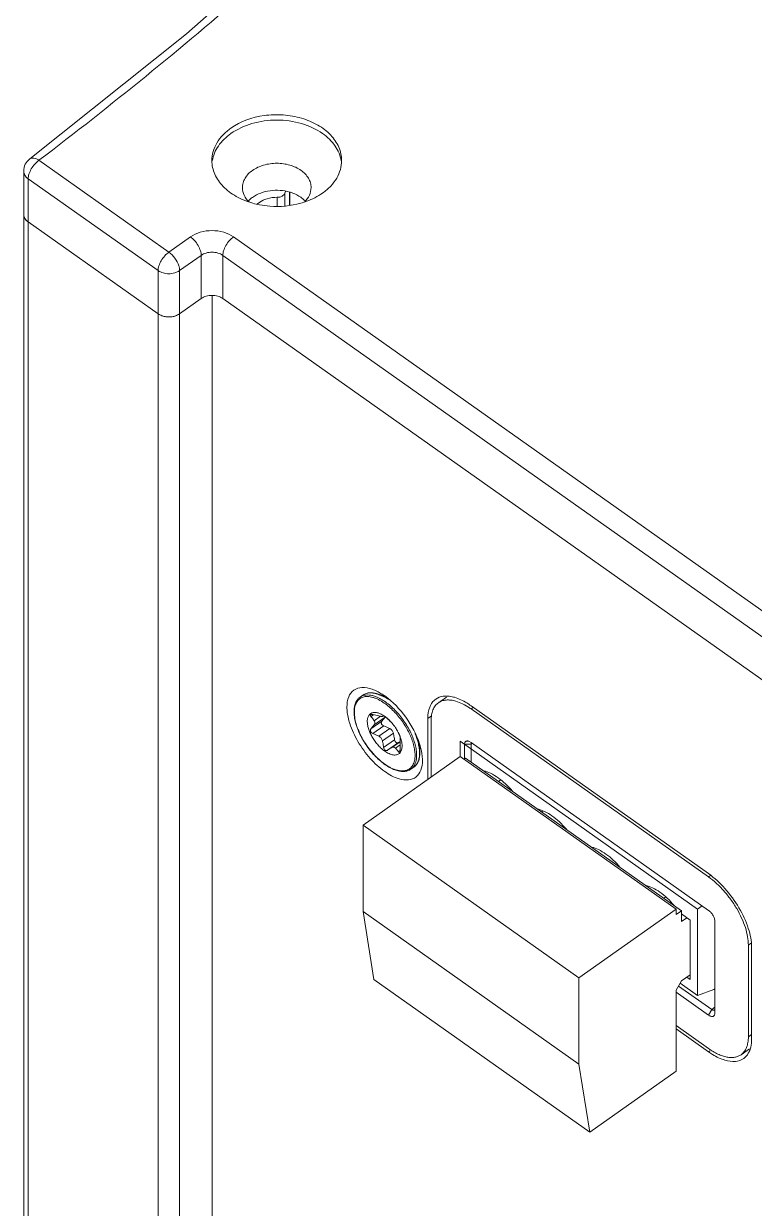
# Model space of a CAD drawing. Header units: millimetres. Extents: x 1177 to 2365, y 93 to 933.
# Drawn here: x 2083.1 to 2135.8, y 675.5 to 760.8 of the extents above; entities that cross this region are included whole.
import ezdxf

# ---------------------------------------------------------------- set-up
doc = ezdxf.new("R2010")
doc.units = ezdxf.units.MM
doc.header["$LTSCALE"] = 0.1
doc.layers.get('0').update_dxf_attribs({"lineweight": 13})

msp = doc.modelspace()

# ---------------------------------------------------------------- linework, layer by layer
for p, q in [((2083.571, 751.079), (2083.571, 751.079)), ((2084.237, 750.981), (2093.598, 744.362)), ((2083.138, 510.093), (2083.137, 750.203)), ((2083.459, 749.653), (2083.46, 509.543)), ((2092.821, 743.034), (2083.459, 749.653)), ((2102.01, 748.745), (2101.957, 748.605)), ((2102.289, 747.74), (2102.289, 748.681)), ((2102.308, 747.741), (2102.308, 748.676)), ((2101.414, 747.662), (2101.414, 748.317)), ((2101.957, 748.605), (2101.957, 747.71)), ((2083.459, 746.542), (2092.82, 739.923)), ((2092.82, 739.922), (2083.459, 746.542)), ((2093.598, 744.362), (2095.154, 745.462)), ((2098.265, 745.462), (2151.156, 708.061)), ((2095.932, 744.134), (2094.376, 743.034)), ((2095.932, 741.022), (2095.932, 744.134)), ((2097.488, 744.134), (2097.488, 741.022)), ((2150.379, 706.733), (2097.488, 744.134)), ((2092.821, 739.922), (2092.821, 743.034)), ((2094.376, 743.034), (2094.377, 499.812)), ((2095.932, 741.022), (2094.376, 739.922)), ((2096.71, 741.25), (2096.711, 504.573)), ((2097.488, 741.022), (2148.801, 704.738)), ((2148.801, 704.738), (2097.488, 741.022)), ((2092.821, 499.812), (2092.82, 739.922)), ((2107.38, 712.298), (2107.589, 712.446)), ((2109.211, 712.335), (2108.721, 712.508)), ((2113.028, 711.892), (2113.616, 712.308)), ((2132.49, 699.58), (2115.378, 711.68)), ((2115.543, 711.563), (2115.378, 711.447)), ((2115.378, 711.447), (2132.49, 699.347)), ((2108.349, 711.034), (2108.163, 710.903)), ((2108.163, 710.003), (2108.948, 710.557)), ((2108.397, 710.298), (2108.163, 710.003)), ((2109.085, 710.222), (2108.301, 709.667)), ((2108.397, 710.601), (2108.848, 710.92)), ((2109.182, 710.853), (2108.397, 710.298)), ((2109.182, 710.853), (2108.948, 710.557)), ((2109.08, 710.943), (2108.996, 710.912)), ((2109.36, 710.756), (2109.187, 710.895)), ((2112.538, 710.96), (2112.267, 710.769)), ((2112.267, 710.769), (2112.267, 706.369)), ((2112.5, 706.534), (2112.5, 710.604)), ((2108.734, 709.477), (2109.519, 710.032)), ((2109.781, 709.696), (2108.996, 709.141)), ((2109.08, 708.666), (2109.865, 709.221)), ((2110.14, 709.026), (2109.355, 708.472)), ((2109.669, 708.665), (2110.264, 709.085)), ((2110.272, 708.871), (2109.931, 708.631)), ((2111.693, 708.305), (2111.693, 708.797)), ((2114.6, 709.119), (2131.712, 697.019)), ((2114.6, 709.119), (2114.6, 708.019)), ((2115.378, 708.899), (2114.911, 708.899)), ((2114.911, 707.85), (2114.911, 708.899)), ((2115.378, 709.036), (2115.223, 709.119)), ((2115.378, 709.036), (2132.49, 696.935)), ((2115.475, 708.967), (2115.378, 708.899)), ((2115.378, 707.63), (2115.378, 708.899)), ((2107.6, 703.069), (2114.6, 708.019)), ((2110.135, 708.37), (2110.269, 708.465)), ((2130.157, 697.019), (2114.6, 708.019)), ((2114.875, 707.824), (2114.989, 707.905)), ((2130.546, 696.905), (2114.989, 707.905)), ((2111.048, 707.111), (2111.257, 707.259)), ((2117.361, 706.228), (2117.515, 706.337)), ((2120.472, 704.028), (2120.572, 704.099)), ((2123.156, 692.069), (2107.6, 703.069)), ((2107.6, 696.846), (2107.6, 703.069)), ((2132.635, 699.449), (2132.49, 699.347)), ((2129.411, 697.901), (2129.274, 697.804)), ((2107.6, 696.846), (2123.156, 685.846)), ((2107.6, 696.846), (2108.378, 691.952)), ((2123.156, 692.069), (2130.157, 697.019)), ((2130.157, 697.019), (2130.157, 696.63)), ((2130.157, 696.63), (2130.546, 696.905)), ((2130.546, 696.905), (2130.546, 696.127)), ((2130.546, 696.677), (2131.168, 696.237)), ((2131.712, 697.019), (2132.042, 697.252)), ((2131.712, 690.796), (2131.712, 697.019)), ((2130.546, 696.127), (2130.934, 696.402)), ((2131.168, 696.237), (2131.168, 691.959)), ((2132.957, 696.139), (2132.957, 689.527)), ((2135.368, 694.434), (2135.55, 694.563)), ((2135.368, 694.434), (2135.368, 687.822)), ((2135.601, 687.657), (2135.601, 694.269)), ((2131.168, 692.289), (2130.546, 691.849)), ((2108.378, 691.952), (2123.934, 680.952)), ((2123.156, 685.846), (2123.156, 692.069)), ((2130.546, 691.849), (2130.157, 691.185)), ((2132.723, 689.789), (2130.33, 691.481)), ((2131.712, 690.796), (2130.451, 691.688)), ((2131.168, 691.959), (2130.934, 692.124)), ((2130.157, 691.185), (2130.157, 685.352)), ((2132.49, 689.391), (2130.157, 691.041)), ((2132.879, 691.232), (2131.712, 690.796)), ((2132.879, 691.232), (2132.957, 691.287)), ((2132.49, 689.391), (2132.723, 689.789)), ((2132.723, 689.789), (2132.957, 689.954)), ((2132.49, 686.979), (2130.157, 688.629)), ((2130.157, 688.396), (2132.49, 686.746)), ((2135.368, 687.822), (2135.601, 687.987)), ((2132.49, 686.746), (2132.6, 686.824)), ((2134.84, 686.534), (2135.439, 686.958)), ((2123.934, 680.952), (2123.156, 685.846)), ((2130.157, 685.352), (2123.934, 680.952))]:
    msp.add_line(p, q)
msp.add_lwpolyline([(2114.715, 778.558), (2105.385, 769.392), (2094.863, 760.098), (2083.572, 751.079)])
for centre, radius, start, end in [((2084.237, 750.203), 1.1, 127.25774, 180.00001), ((2101.297, 753.754), 6.092, 254.33419, 259.0225), ((2100.965, 746.762), 1.453, 128.57431, 132.89469), ((2083.772, 747.118), 0.64, 201.76932, 210.8857), ((2093.581, 741.134), 1.438, 253.82318, 260.45383), ((2107.886, 710.272), 2.362, 68.7676, 69.50024), ((2112.426, 707.273), 5.113, 54.72723, 56.14131), ((2107.87, 709.1), 2.226, 54.72969, 56.78791), ((2107.807, 709.01), 2.336, 53.77693, 54.73251), ((2108.951, 711.029), 0.29, 322.66885, 328.49543), ((2107.493, 708.615), 2.841, 48.17323, 48.90154), ((2107.069, 708.195), 3.438, 39.6176, 40.76571), ((2107.019, 708.154), 3.502, 37.45492, 39.61448), ((2107.003, 708.142), 3.523, 36.72752, 37.45589), ((2106.985, 708.128), 3.545, 33.7779, 36.7266), ((2107.002, 708.139), 3.525, 32.4194, 33.77958), ((2107.059, 708.175), 3.458, 30.01626, 32.42506), ((2107.116, 708.209), 3.391, 28.78759, 30.01566), ((2107.206, 708.257), 3.29, 26.94291, 28.79418), ((2107.281, 708.295), 3.205, 26.19395, 26.94096), ((2107.359, 708.334), 3.118, 24.7155, 26.19873), ((2107.5, 708.398), 2.963, 22.33544, 24.7326), ((2107.683, 708.472), 2.766, 20.21579, 22.34684), ((2107.772, 708.505), 2.671, 19.90223, 20.20955), ((2136.969, 663.875), 52.453, 121.36299, 121.76583), ((2145.289, 652.235), 66.789, 121.62892, 121.75371), ((2106.748, 707.351), 5.169, 16.17663, 17.7473), ((2109.247, 708.116), 2.213, 359.18782, 0.00203), ((2109.446, 708.264), 2.223, 359.4516, 0.00093), ((2109.487, 708.305), 2.206, 359.4516, 0.00093)]:
    msp.add_arc(centre, radius, start, end)
for points, knots in [([(2084.237, 750.981), (2089.432, 754.932), (2099.455, 763.064), (2108.904, 771.864), (2113.383, 776.395)], [0, 0, 0, 0, 0.506031, 1, 1, 1, 1]), ([(2106.051, 750.961), (2106.051, 751.124), (2106.016, 751.453), (2105.807, 752.105), (2105.279, 752.868), (2104.336, 753.581), (2103.155, 754.069), (2101.83, 754.298), (2100.066, 754.24), (2098.767, 753.791), (2098.07, 753.299)], [0, 0, 0, 0, 0.049921, 0.100886, 0.208885, 0.328501, 0.459328, 0.597675, 0.738038, 1, 1, 1, 1]), ([(2098.07, 752.91), (2098.527, 753.233), (2099.608, 753.722), (2101.376, 753.959), (2103.144, 753.722), (2104.225, 753.233), (2104.682, 752.91)], [0, 0, 0, 0, 0.240748, 0.500001, 0.759253, 1, 1, 1, 1]), ([(2098.07, 753.299), (2097.862, 753.151), (2097.482, 752.828), (2097.04, 752.253), (2096.764, 751.623), (2096.701, 751.178), (2096.701, 750.961)], [0, 0, 0, 0, 0.273041, 0.528146, 0.768253, 1, 1, 1, 1]), ([(2096.732, 750.952), (2096.762, 751.137), (2096.87, 751.51), (2097.262, 752.223), (2097.723, 752.665), (2098.07, 752.91)], [0, 0, 0, 0, 0.232449, 0.474673, 1, 1, 1, 1]), ([(2104.682, 752.91), (2105.029, 752.665), (2105.491, 752.223), (2105.882, 751.51), (2105.99, 751.137), (2106.02, 750.952)], [0, 0, 0, 0, 0.525326, 0.76755, 1, 1, 1, 1]), ([(2083.459, 749.653), (2083.459, 749.768), (2083.511, 750.018), (2083.679, 750.377), (2083.923, 750.713), (2084.128, 750.904), (2084.237, 750.981)], [0, 0, 0, 0, 0.217662, 0.475352, 0.746337, 1, 1, 1, 1]), ([(2084.237, 750.981), (2084.18, 751.019), (2084.064, 751.084), (2083.883, 751.143), (2083.712, 751.15), (2083.611, 751.108), (2083.572, 751.079)], [0, 0, 0, 0, 0.28962, 0.557979, 0.793457, 1, 1, 1, 1]), ([(2096.701, 750.961), (2096.701, 750.797), (2096.737, 750.463), (2096.951, 749.803), (2097.494, 749.032), (2098.458, 748.318), (2099.235, 748.006), (2099.652, 747.889)], [0, 0, 0, 0, 0.108448, 0.219221, 0.45424, 0.714893, 1, 1, 1, 1]), ([(2103.126, 750.254), (2102.884, 750.425), (2102.312, 750.684), (2101.376, 750.81), (2100.44, 750.684), (2099.868, 750.425), (2099.626, 750.254)], [0, 0, 0, 0, 0.240757, 0.499999, 0.759242, 1, 1, 1, 1]), ([(2104.682, 748.624), (2104.891, 748.771), (2105.27, 749.094), (2105.712, 749.67), (2105.988, 750.3), (2106.051, 750.744), (2106.051, 750.961)], [0, 0, 0, 0, 0.273041, 0.528146, 0.768253, 1, 1, 1, 1]), ([(2083.137, 750.203), (2083.137, 750.1), (2083.204, 749.879), (2083.365, 749.72), (2083.459, 749.653)], [0, 0, 0, 0, 0.471049, 1, 1, 1, 1]), ([(2099.626, 750.254), (2099.413, 750.104), (2099.134, 749.824), (2098.934, 749.367), (2098.901, 749.132), (2098.901, 749.017)], [0, 0, 0, 0, 0.526764, 0.767593, 1, 1, 1, 1]), ([(2103.851, 749.017), (2103.851, 749.132), (2103.818, 749.367), (2103.618, 749.824), (2103.339, 750.104), (2103.126, 750.254)], [0, 0, 0, 0, 0.232407, 0.473237, 1, 1, 1, 1]), ([(2098.901, 749.017), (2098.901, 748.83), (2098.994, 748.436), (2099.238, 748.119), (2099.384, 747.978)], [0, 0, 0, 0, 0.478979, 1, 1, 1, 1]), ([(2099.626, 748.31), (2099.994, 748.57), (2100.906, 748.887), (2101.859, 748.824), (2102.316, 748.691)], [0, 0, 0, 0, 0.485851, 1, 1, 1, 1]), ([(2102.316, 748.691), (2102.39, 748.67), (2102.67, 748.577), (2102.936, 748.442), (2103.115, 748.318)], [0, 0, 0, 0, 0.259893, 1, 1, 1, 1]), ([(2103.102, 747.889), (2103.247, 747.93), (2103.802, 748.109), (2104.33, 748.375), (2104.682, 748.624)], [0, 0, 0, 0, 0.260323, 1, 1, 1, 1]), ([(2103.367, 747.977), (2103.514, 748.118), (2103.758, 748.436), (2103.851, 748.83), (2103.851, 749.017)], [0, 0, 0, 0, 0.52105, 1, 1, 1, 1]), ([(2099.336, 748.063), (2099.357, 748.085), (2099.448, 748.174), (2099.547, 748.254), (2099.626, 748.31)], [0, 0, 0, 0, 0.244602, 1, 1, 1, 1]), ([(2100.674, 748.214), (2100.617, 748.196), (2100.398, 748.119), (2100.192, 748.004), (2100.059, 747.898)], [0, 0, 0, 0, 0.262032, 1, 1, 1, 1]), ([(2100.137, 747.774), (2100.382, 747.726), (2101.367, 747.595), (2102.385, 747.688), (2103.102, 747.889)], [0, 0, 0, 0, 0.250853, 1, 1, 1, 1]), ([(2101.957, 748.605), (2101.922, 748.514), (2101.749, 748.355), (2101.531, 748.315), (2101.414, 748.317)], [0, 0, 0, 0, 0.453576, 1, 1, 1, 1]), ([(2103.115, 748.318), (2103.142, 748.299), (2103.247, 748.222), (2103.346, 748.135), (2103.413, 748.066)], [0, 0, 0, 0, 0.256247, 1, 1, 1, 1]), ([(2083.137, 747.092), (2083.137, 746.989), (2083.204, 746.768), (2083.365, 746.609), (2083.459, 746.542)], [0, 0, 0, 0, 0.471035, 1, 1, 1, 1]), ([(2083.459, 746.542), (2083.434, 746.559), (2083.344, 746.629), (2083.266, 746.717), (2083.223, 746.79)], [0, 0, 0, 0, 0.262504, 1, 1, 1, 1]), ([(2098.265, 745.462), (2098.052, 745.615), (2097.541, 745.842), (2096.71, 745.957), (2095.878, 745.842), (2095.368, 745.615), (2095.154, 745.462)], [0, 0, 0, 0, 0.240735, 0.499993, 0.75925, 1, 1, 1, 1]), ([(2095.932, 744.134), (2095.932, 744.244), (2095.882, 744.494), (2095.713, 744.859), (2095.464, 745.198), (2095.259, 745.388), (2095.154, 745.462)], [0, 0, 0, 0, 0.208078, 0.47536, 0.757001, 1, 1, 1, 1]), ([(2098.265, 745.462), (2098.161, 745.388), (2097.955, 745.198), (2097.707, 744.859), (2097.538, 744.494), (2097.488, 744.244), (2097.488, 744.134)], [0, 0, 0, 0, 0.242999, 0.524641, 0.791922, 1, 1, 1, 1]), ([(2092.821, 743.034), (2092.821, 743.149), (2092.873, 743.399), (2093.041, 743.758), (2093.284, 744.094), (2093.489, 744.284), (2093.598, 744.362)], [0, 0, 0, 0, 0.217659, 0.47535, 0.746337, 1, 1, 1, 1]), ([(2094.317, 743.373), (2094.254, 743.571), (2094.054, 743.939), (2093.766, 744.243), (2093.598, 744.362)], [0, 0, 0, 0, 0.50294, 1, 1, 1, 1]), ([(2097.488, 744.134), (2097.381, 744.21), (2097.126, 744.324), (2096.71, 744.381), (2096.294, 744.324), (2096.039, 744.21), (2095.932, 744.134)], [0, 0, 0, 0, 0.240735, 0.499993, 0.75925, 1, 1, 1, 1]), ([(2094.376, 743.034), (2094.269, 742.958), (2094.015, 742.843), (2093.599, 742.787), (2093.183, 742.843), (2092.928, 742.958), (2092.821, 743.034)], [0, 0, 0, 0, 0.240544, 0.49963, 0.7589, 1, 1, 1, 1]), ([(2094.317, 743.373), (2094.327, 743.344), (2094.358, 743.233), (2094.376, 743.118), (2094.376, 743.034)], [0, 0, 0, 0, 0.271151, 1, 1, 1, 1]), ([(2095.932, 741.022), (2096.039, 741.098), (2096.294, 741.213), (2096.71, 741.269), (2097.126, 741.213), (2097.38, 741.098), (2097.488, 741.022)], [0, 0, 0, 0, 0.240754, 0.500001, 0.759248, 1, 1, 1, 1]), ([(2092.82, 739.923), (2092.928, 739.847), (2093.182, 739.732), (2093.598, 739.676), (2094.014, 739.731), (2094.269, 739.846), (2094.376, 739.922)], [0, 0, 0, 0, 0.240738, 0.499978, 0.759232, 1, 1, 1, 1]), ([(2093.18, 739.753), (2093.147, 739.763), (2093.021, 739.804), (2092.901, 739.866), (2092.82, 739.922)], [0, 0, 0, 0, 0.260551, 1, 1, 1, 1]), ([(2094.376, 739.922), (2094.35, 739.904), (2094.238, 739.833), (2094.114, 739.781), (2094.017, 739.753)], [0, 0, 0, 0, 0.23913, 1, 1, 1, 1]), ([(2108.248, 712.871), (2108.014, 712.954), (2107.561, 713.055), (2106.891, 712.865), (2106.489, 712.297), (2106.433, 711.836), (2106.433, 711.588)], [0, 0, 0, 0, 0.274832, 0.499949, 0.72532, 1, 1, 1, 1]), ([(2108.761, 712.635), (2108.718, 712.659), (2108.552, 712.749), (2108.379, 712.825), (2108.248, 712.871)], [0, 0, 0, 0, 0.261831, 1, 1, 1, 1]), ([(2106.944, 711.251), (2106.944, 711.362), (2106.959, 711.575), (2107.039, 711.87), (2107.156, 712.081), (2107.276, 712.216), (2107.344, 712.272), (2107.38, 712.298)], [0, 0, 0, 0, 0.283363, 0.539723, 0.775236, 0.88828, 1, 1, 1, 1]), ([(2106.968, 711.21), (2106.968, 711.278), (2106.974, 711.411), (2107.004, 711.6), (2107.055, 711.772), (2107.126, 711.924), (2107.217, 712.055), (2107.327, 712.163), (2107.455, 712.247), (2107.599, 712.306), (2107.758, 712.339), (2107.93, 712.346), (2108.112, 712.328), (2108.304, 712.284), (2108.504, 712.216), (2108.787, 712.089), (2108.992, 711.964), (2109.127, 711.871)], [0, 0, 0, 0, 0.068691, 0.13262, 0.192075, 0.247668, 0.300282, 0.351078, 0.401416, 0.45271, 0.506263, 0.563146, 0.624139, 0.689741, 0.760191, 0.835521, 1, 1, 1, 1]), ([(2107.38, 712.298), (2107.414, 712.322), (2107.486, 712.365), (2107.564, 712.396), (2107.605, 712.409)], [0, 0, 0, 0, 0.49553, 1, 1, 1, 1]), ([(2107.589, 712.446), (2107.625, 712.471), (2107.701, 712.516), (2107.869, 712.585), (2108.106, 712.625), (2108.411, 712.601), (2108.617, 712.545), (2108.721, 712.508)], [0, 0, 0, 0, 0.11172, 0.224764, 0.460277, 0.716637, 1, 1, 1, 1]), ([(2108.713, 712.485), (2108.607, 712.525), (2108.447, 712.572), (2108.235, 712.601), (2108.087, 712.605), (2107.948, 712.592), (2107.817, 712.561), (2107.697, 712.513), (2107.624, 712.47), (2107.589, 712.446)], [0, 0, 0, 0, 0.290876, 0.424091, 0.549759, 0.66878, 0.782404, 0.892197, 1, 1, 1, 1]), ([(2107.605, 712.409), (2107.671, 712.43), (2107.815, 712.458), (2108.044, 712.455), (2108.289, 712.411), (2108.454, 712.357), (2108.538, 712.324)], [0, 0, 0, 0, 0.218999, 0.456051, 0.715639, 1, 1, 1, 1]), ([(2108.538, 712.324), (2108.655, 712.278), (2108.894, 712.163), (2109.117, 712.019), (2109.23, 711.939)], [0, 0, 0, 0, 0.477167, 1, 1, 1, 1]), ([(2108.721, 712.508), (2108.845, 712.464), (2109.097, 712.35), (2109.332, 712.203), (2109.451, 712.12)], [0, 0, 0, 0, 0.47494, 1, 1, 1, 1]), ([(2109.083, 712.313), (2109.055, 712.328), (2108.943, 712.388), (2108.828, 712.44), (2108.741, 712.474)], [0, 0, 0, 0, 0.259433, 1, 1, 1, 1]), ([(2109.156, 712.385), (2109.123, 712.409), (2108.995, 712.497), (2108.862, 712.579), (2108.761, 712.635)], [0, 0, 0, 0, 0.257153, 1, 1, 1, 1]), ([(2111.671, 708.926), (2111.45, 709.617), (2110.751, 710.906), (2109.741, 711.972), (2109.156, 712.385)], [0, 0, 0, 0, 0.502925, 1, 1, 1, 1]), ([(2109.23, 711.939), (2109.351, 711.853), (2109.59, 711.662), (2109.811, 711.45), (2109.92, 711.337)], [0, 0, 0, 0, 0.486555, 1, 1, 1, 1]), ([(2112.838, 712.161), (2112.737, 712.09), (2112.617, 711.97), (2112.526, 711.83), (2112.504, 711.793)], [0, 0, 0, 0, 0.741489, 1, 1, 1, 1]), ([(2113.582, 712.379), (2113.512, 712.379), (2113.252, 712.364), (2112.994, 712.272), (2112.838, 712.161)], [0, 0, 0, 0, 0.267977, 1, 1, 1, 1]), ([(2113.028, 711.892), (2113.107, 711.947), (2113.285, 712.039), (2113.591, 712.101), (2113.929, 712.091), (2114.159, 712.041), (2114.277, 712.006)], [0, 0, 0, 0, 0.222473, 0.4574, 0.714577, 1, 1, 1, 1]), ([(2114.186, 712.286), (2114.134, 712.301), (2113.936, 712.352), (2113.732, 712.379), (2113.582, 712.379)], [0, 0, 0, 0, 0.266317, 1, 1, 1, 1]), ([(2115.378, 711.68), (2115.279, 711.75), (2114.906, 711.996), (2114.498, 712.194), (2114.186, 712.286)], [0, 0, 0, 0, 0.27159, 1, 1, 1, 1]), ([(2114.277, 712.006), (2114.445, 711.957), (2114.791, 711.817), (2115.111, 711.628), (2115.274, 711.518)], [0, 0, 0, 0, 0.471881, 1, 1, 1, 1]), ([(2106.433, 711.588), (2106.433, 711.496), (2106.454, 711.093), (2106.546, 710.696), (2106.64, 710.4)], [0, 0, 0, 0, 0.227812, 1, 1, 1, 1]), ([(2111.048, 707.111), (2111.011, 707.085), (2110.934, 707.039), (2110.807, 706.988), (2110.67, 706.955), (2110.473, 706.935), (2110.207, 706.958), (2109.875, 707.053), (2109.531, 707.212), (2109.18, 707.43), (2108.831, 707.703), (2108.49, 708.023), (2108.166, 708.383), (2107.867, 708.775), (2107.6, 709.189), (2107.372, 709.615), (2107.187, 710.043), (2107.05, 710.462), (2106.965, 710.864), (2106.944, 711.126), (2106.944, 711.251)], [0, 0, 0, 0, 0.020397, 0.041045, 0.062241, 0.084226, 0.131243, 0.183331, 0.240923, 0.303859, 0.371524, 0.44298, 0.517062, 0.592464, 0.667813, 0.74174, 0.812946, 0.880281, 0.942827, 1, 1, 1, 1]), ([(2111.343, 708.116), (2111.343, 708.047), (2111.337, 707.914), (2111.306, 707.723), (2111.255, 707.55), (2111.182, 707.397), (2111.09, 707.266), (2110.978, 707.158), (2110.848, 707.075), (2110.702, 707.017), (2110.54, 706.986), (2110.367, 706.981), (2110.182, 707.002), (2109.987, 707.048), (2109.785, 707.119), (2109.577, 707.215), (2109.365, 707.334), (2109.073, 707.527), (2108.713, 707.82), (2108.307, 708.232), (2107.932, 708.698), (2107.603, 709.201), (2107.332, 709.72), (2107.129, 710.237), (2107.001, 710.733), (2106.968, 711.057), (2106.968, 711.21)], [0, 0, 0, 0, 0.027667, 0.0534, 0.077319, 0.099676, 0.120837, 0.141282, 0.16157, 0.182278, 0.203938, 0.226978, 0.25171, 0.278327, 0.306919, 0.33749, 0.369975, 0.404252, 0.477438, 0.555347, 0.635866, 0.716701, 0.795531, 0.87018, 0.938782, 1, 1, 1, 1]), ([(2109.089, 710.962), (2109.013, 711.012), (2108.863, 711.097), (2108.667, 711.169), (2108.518, 711.196), (2108.417, 711.201), (2108.322, 711.192), (2108.234, 711.169), (2108.155, 711.13), (2108.086, 711.078), (2108.027, 711.012), (2107.96, 710.905), (2107.92, 710.775), (2107.902, 710.633), (2107.899, 710.469), (2107.927, 710.244), (2108.003, 709.963), (2108.122, 709.671), (2108.277, 709.378), (2108.464, 709.096), (2108.677, 708.834), (2108.906, 708.602), (2109.072, 708.468), (2109.156, 708.409)], [0, 0, 0, 0, 0.064971, 0.122253, 0.148036, 0.172034, 0.194484, 0.215738, 0.236256, 0.256576, 0.27726, 0.298829, 0.346105, 0.372451, 0.400735, 0.463065, 0.53255, 0.607826, 0.687053, 0.768102, 0.848727, 0.926705, 1, 1, 1, 1]), ([(2109.127, 711.871), (2109.246, 711.788), (2109.483, 711.603), (2109.702, 711.398), (2109.81, 711.288)], [0, 0, 0, 0, 0.485818, 1, 1, 1, 1]), ([(2109.81, 711.288), (2109.922, 711.174), (2110.138, 710.933), (2110.433, 710.547), (2110.696, 710.139), (2110.922, 709.72), (2111.104, 709.299), (2111.239, 708.887), (2111.322, 708.494), (2111.343, 708.238), (2111.343, 708.116)], [0, 0, 0, 0, 0.133301, 0.269057, 0.404732, 0.537791, 0.665818, 0.786638, 0.898451, 1, 1, 1, 1]), ([(2109.92, 711.337), (2110.033, 711.22), (2110.25, 710.974), (2110.547, 710.581), (2110.812, 710.166), (2111.038, 709.74), (2111.221, 709.314), (2111.355, 708.897), (2111.439, 708.499), (2111.46, 708.24), (2111.46, 708.116)], [0, 0, 0, 0, 0.13373, 0.269667, 0.405332, 0.538258, 0.666097, 0.786739, 0.898442, 1, 1, 1, 1]), ([(2112.504, 711.793), (2112.464, 711.724), (2112.313, 711.404), (2112.267, 711.042), (2112.267, 710.769)], [0, 0, 0, 0, 0.225722, 1, 1, 1, 1]), ([(2112.5, 710.604), (2112.5, 710.743), (2112.519, 711.008), (2112.617, 711.374), (2112.784, 711.677), (2112.942, 711.831), (2113.028, 711.892)], [0, 0, 0, 0, 0.289808, 0.548321, 0.781382, 1, 1, 1, 1]), ([(2106.64, 710.4), (2106.786, 709.946), (2107.203, 709.054), (2108.057, 707.877), (2109.057, 706.947), (2109.824, 706.521), (2110.197, 706.411)], [0, 0, 0, 0, 0.259454, 0.532292, 0.787691, 1, 1, 1, 1]), ([(2108.15, 711.031), (2108.145, 711.028), (2108.137, 711.021), (2108.129, 711.008), (2108.125, 710.992), (2108.125, 710.975), (2108.129, 710.958), (2108.14, 710.932), (2108.153, 710.914), (2108.163, 710.903)], [0, 0, 0, 0, 0.110855, 0.215586, 0.320689, 0.432235, 0.554543, 0.689895, 1, 1, 1, 1]), ([(2108.301, 711.044), (2108.285, 711.047), (2108.256, 711.051), (2108.215, 711.052), (2108.179, 711.046), (2108.158, 711.037), (2108.15, 711.031)], [0, 0, 0, 0, 0.299606, 0.570155, 0.803995, 1, 1, 1, 1]), ([(2108.163, 710.903), (2108.184, 710.879), (2108.266, 710.782), (2108.343, 710.68), (2108.397, 710.601)], [0, 0, 0, 0, 0.247438, 1, 1, 1, 1]), ([(2108.734, 710.946), (2108.663, 710.965), (2108.519, 711), (2108.374, 711.03), (2108.301, 711.044)], [0, 0, 0, 0, 0.496183, 1, 1, 1, 1]), ([(2108.397, 710.601), (2108.413, 710.577), (2108.44, 710.528), (2108.455, 710.447), (2108.44, 710.367), (2108.414, 710.32), (2108.397, 710.298)], [0, 0, 0, 0, 0.264079, 0.510377, 0.751355, 1, 1, 1, 1]), ([(2108.996, 710.912), (2108.991, 710.91), (2108.979, 710.907), (2108.959, 710.906), (2108.933, 710.907), (2108.888, 710.912), (2108.821, 710.924), (2108.764, 710.938), (2108.734, 710.946)], [0, 0, 0, 0, 0.057755, 0.134498, 0.232002, 0.350625, 0.645397, 1, 1, 1, 1]), ([(2108.948, 710.557), (2108.938, 710.546), (2108.922, 710.519), (2108.909, 710.472), (2108.91, 710.422), (2108.924, 710.372), (2108.951, 710.324), (2109, 710.267), (2109.05, 710.236), (2109.085, 710.222)], [0, 0, 0, 0, 0.110057, 0.22212, 0.339197, 0.463156, 0.59368, 0.728683, 1, 1, 1, 1]), ([(2109.184, 710.888), (2109.172, 710.897), (2109.149, 710.912), (2109.122, 710.928), (2109.104, 710.937), (2109.094, 710.941), (2109.086, 710.943), (2109.082, 710.943), (2109.08, 710.943)], [0, 0, 0, 0, 0.385223, 0.686099, 0.800606, 0.890472, 0.956182, 1, 1, 1, 1]), ([(2109.085, 710.222), (2109.159, 710.193), (2109.305, 710.133), (2109.448, 710.067), (2109.519, 710.032)], [0, 0, 0, 0, 0.501557, 1, 1, 1, 1]), ([(2109.355, 710.748), (2109.328, 710.773), (2109.272, 710.822), (2109.214, 710.867), (2109.184, 710.888)], [0, 0, 0, 0, 0.504225, 1, 1, 1, 1]), ([(2109.669, 710.436), (2109.644, 710.463), (2109.544, 710.571), (2109.437, 710.674), (2109.355, 710.748)], [0, 0, 0, 0, 0.25181, 1, 1, 1, 1]), ([(2109.673, 710.44), (2109.65, 710.466), (2109.56, 710.568), (2109.463, 710.664), (2109.387, 710.732)], [0, 0, 0, 0, 0.254991, 1, 1, 1, 1]), ([(2108.163, 710.003), (2108.153, 709.991), (2108.137, 709.964), (2108.124, 709.917), (2108.125, 709.867), (2108.139, 709.817), (2108.166, 709.769), (2108.216, 709.712), (2108.265, 709.681), (2108.301, 709.667)], [0, 0, 0, 0, 0.110068, 0.222131, 0.339198, 0.463146, 0.593666, 0.728661, 1, 1, 1, 1]), ([(2108.301, 709.667), (2108.374, 709.638), (2108.52, 709.578), (2108.663, 709.512), (2108.734, 709.477)], [0, 0, 0, 0, 0.501559, 1, 1, 1, 1]), ([(2108.734, 709.477), (2108.767, 709.461), (2108.829, 709.422), (2108.907, 709.343), (2108.965, 709.248), (2108.988, 709.177), (2108.996, 709.141)], [0, 0, 0, 0, 0.246851, 0.496784, 0.748419, 1, 1, 1, 1]), ([(2109.156, 708.409), (2109.207, 708.373), (2109.309, 708.307), (2109.464, 708.226), (2109.615, 708.168), (2109.758, 708.133), (2109.893, 708.123), (2110.017, 708.138), (2110.128, 708.178), (2110.223, 708.243), (2110.3, 708.332), (2110.357, 708.441), (2110.394, 708.57), (2110.412, 708.716), (2110.409, 708.876), (2110.387, 709.048), (2110.345, 709.23), (2110.306, 709.352), (2110.283, 709.414)], [0, 0, 0, 0, 0.078767, 0.152119, 0.219599, 0.281185, 0.337226, 0.388594, 0.436757, 0.483697, 0.531628, 0.582577, 0.638071, 0.699044, 0.765901, 0.838622, 0.916853, 1, 1, 1, 1]), ([(2109.781, 709.696), (2109.773, 709.732), (2109.749, 709.803), (2109.692, 709.898), (2109.614, 709.977), (2109.551, 710.016), (2109.519, 710.032)], [0, 0, 0, 0, 0.251581, 0.503216, 0.753149, 1, 1, 1, 1]), ([(2109.781, 709.696), (2109.79, 709.657), (2109.823, 709.499), (2109.848, 709.34), (2109.865, 709.221)], [0, 0, 0, 0, 0.249654, 1, 1, 1, 1]), ([(2110.135, 709.747), (2110.119, 709.777), (2110.056, 709.897), (2109.987, 710.014), (2109.931, 710.099)], [0, 0, 0, 0, 0.247844, 1, 1, 1, 1]), ([(2110.272, 709.412), (2110.272, 709.418), (2110.268, 709.435), (2110.259, 709.465), (2110.245, 709.504), (2110.227, 709.55), (2110.206, 709.6), (2110.175, 709.666), (2110.151, 709.715), (2110.135, 709.747)], [0, 0, 0, 0, 0.05513, 0.14163, 0.257024, 0.395661, 0.548948, 0.706818, 1, 1, 1, 1]), ([(2110.268, 709.278), (2110.272, 709.301), (2110.276, 709.346), (2110.274, 709.391), (2110.272, 709.412)], [0, 0, 0, 0, 0.528672, 1, 1, 1, 1]), ([(2111.669, 708.264), (2111.669, 708.372), (2111.653, 708.598), (2111.588, 708.944), (2111.483, 709.308), (2111.39, 709.551), (2111.337, 709.674)], [0, 0, 0, 0, 0.222264, 0.464427, 0.724574, 1, 1, 1, 1]), ([(2108.996, 709.141), (2109.005, 709.102), (2109.038, 708.944), (2109.064, 708.785), (2109.08, 708.666)], [0, 0, 0, 0, 0.249653, 1, 1, 1, 1]), ([(2109.08, 708.666), (2109.086, 708.628), (2109.107, 708.557), (2109.155, 708.498), (2109.184, 708.478)], [0, 0, 0, 0, 0.518725, 1, 1, 1, 1]), ([(2109.669, 708.665), (2109.691, 708.678), (2109.726, 708.694), (2109.775, 708.702), (2109.81, 708.701), (2109.843, 708.693), (2109.887, 708.673), (2109.915, 708.649), (2109.931, 708.631)], [0, 0, 0, 0, 0.264541, 0.388072, 0.507557, 0.625723, 0.745648, 1, 1, 1, 1]), ([(2109.865, 709.221), (2109.87, 709.183), (2109.887, 709.128), (2109.929, 709.067), (2109.967, 709.032), (2110.01, 709.009), (2110.055, 709), (2110.1, 709.006), (2110.127, 709.019), (2110.14, 709.026)], [0, 0, 0, 0, 0.283045, 0.419024, 0.547303, 0.666884, 0.779448, 0.888986, 1, 1, 1, 1]), ([(2109.931, 708.631), (2109.95, 708.61), (2110.022, 708.527), (2110.088, 708.438), (2110.135, 708.37)], [0, 0, 0, 0, 0.254205, 1, 1, 1, 1]), ([(2110.219, 708.336), (2110.228, 708.342), (2110.24, 708.357), (2110.251, 708.38), (2110.261, 708.41), (2110.269, 708.454), (2110.272, 708.492), (2110.272, 708.511)], [0, 0, 0, 0, 0.176362, 0.285047, 0.407169, 0.686463, 1, 1, 1, 1]), ([(2110.268, 708.976), (2110.266, 709.009), (2110.264, 709.072), (2110.262, 709.158), (2110.263, 709.218), (2110.265, 709.256), (2110.267, 709.272), (2110.268, 709.278)], [0, 0, 0, 0, 0.333984, 0.623167, 0.848236, 0.933364, 1, 1, 1, 1]), ([(2110.272, 708.511), (2110.274, 708.589), (2110.276, 708.744), (2110.272, 708.899), (2110.268, 708.976)], [0, 0, 0, 0, 0.502301, 1, 1, 1, 1]), ([(2111.54, 709.226), (2111.588, 709.069), (2111.663, 708.765), (2111.693, 708.453), (2111.693, 708.305)], [0, 0, 0, 0, 0.527328, 1, 1, 1, 1]), ([(2111.827, 708.294), (2111.82, 708.334), (2111.789, 708.502), (2111.748, 708.667), (2111.712, 708.791)], [0, 0, 0, 0, 0.24213, 1, 1, 1, 1]), ([(2115.223, 709.119), (2115.201, 709.126), (2115.16, 709.138), (2115.099, 709.143), (2115.043, 709.133), (2114.995, 709.11), (2114.957, 709.073), (2114.93, 709.024), (2114.915, 708.964), (2114.911, 708.921), (2114.911, 708.899)], [0, 0, 0, 0, 0.14495, 0.274135, 0.390668, 0.499979, 0.609256, 0.725848, 0.855286, 1, 1, 1, 1]), ([(2115.39, 708.963), (2115.388, 708.958), (2115.38, 708.938), (2115.378, 708.916), (2115.378, 708.899)], [0, 0, 0, 0, 0.229621, 1, 1, 1, 1]), ([(2115.421, 709.003), (2115.418, 709.001), (2115.404, 708.99), (2115.395, 708.975), (2115.39, 708.963)], [0, 0, 0, 0, 0.241395, 1, 1, 1, 1]), ([(2109.184, 708.478), (2109.197, 708.469), (2109.225, 708.454), (2109.27, 708.446), (2109.315, 708.451), (2109.343, 708.464), (2109.355, 708.472)], [0, 0, 0, 0, 0.264096, 0.512756, 0.754722, 1, 1, 1, 1]), ([(2110.135, 708.37), (2110.141, 708.362), (2110.153, 708.347), (2110.175, 708.33), (2110.199, 708.326), (2110.213, 708.331), (2110.219, 708.336)], [0, 0, 0, 0, 0.312381, 0.568964, 0.78457, 1, 1, 1, 1]), ([(2110.197, 706.411), (2110.418, 706.347), (2110.847, 706.278), (2111.463, 706.502), (2111.825, 707.057), (2111.878, 707.499), (2111.878, 707.738)], [0, 0, 0, 0, 0.267866, 0.492101, 0.721544, 1, 1, 1, 1]), ([(2111.46, 708.085), (2111.459, 708.005), (2111.448, 707.851), (2111.403, 707.633), (2111.33, 707.441), (2111.261, 707.329), (2111.222, 707.279)], [0, 0, 0, 0, 0.281124, 0.539691, 0.777896, 1, 1, 1, 1]), ([(2111.693, 708.284), (2111.692, 708.175), (2111.675, 707.967), (2111.594, 707.678), (2111.478, 707.472), (2111.359, 707.339), (2111.292, 707.284), (2111.257, 707.259)], [0, 0, 0, 0, 0.282662, 0.538821, 0.774638, 0.88796, 1, 1, 1, 1]), ([(2111.257, 707.259), (2111.29, 707.282), (2111.352, 707.334), (2111.435, 707.426), (2111.505, 707.532), (2111.585, 707.696), (2111.652, 707.934), (2111.668, 708.136), (2111.669, 708.243)], [0, 0, 0, 0, 0.108913, 0.21967, 0.333984, 0.453325, 0.711256, 1, 1, 1, 1]), ([(2111.878, 707.738), (2111.878, 707.782), (2111.873, 707.968), (2111.851, 708.154), (2111.827, 708.294)], [0, 0, 0, 0, 0.237562, 1, 1, 1, 1]), ([(2111.222, 707.279), (2111.197, 707.246), (2111.143, 707.186), (2111.08, 707.134), (2111.048, 707.111)], [0, 0, 0, 0, 0.504181, 1, 1, 1, 1]), ([(2117.323, 706.494), (2117.154, 706.613), (2116.824, 706.814), (2116.46, 706.952), (2116.286, 706.993)], [0, 0, 0, 0, 0.535191, 1, 1, 1, 1]), ([(2118.359, 705.527), (2118.201, 705.713), (2117.876, 706.059), (2117.51, 706.362), (2117.323, 706.494)], [0, 0, 0, 0, 0.516581, 1, 1, 1, 1]), ([(2121.212, 703.744), (2121.043, 703.863), (2120.713, 704.064), (2120.35, 704.202), (2120.175, 704.243)], [0, 0, 0, 0, 0.535191, 1, 1, 1, 1]), ([(2122.248, 702.777), (2122.091, 702.963), (2121.765, 703.309), (2121.399, 703.612), (2121.212, 703.744)], [0, 0, 0, 0, 0.516581, 1, 1, 1, 1]), ([(2125.101, 700.994), (2124.932, 701.113), (2124.602, 701.314), (2124.239, 701.452), (2124.064, 701.493)], [0, 0, 0, 0, 0.535191, 1, 1, 1, 1]), ([(2126.137, 700.027), (2125.98, 700.213), (2125.654, 700.559), (2125.288, 700.862), (2125.101, 700.994)], [0, 0, 0, 0, 0.516581, 1, 1, 1, 1]), ([(2135.601, 694.269), (2135.601, 694.728), (2135.393, 695.73), (2134.722, 697.164), (2133.746, 698.509), (2132.927, 699.271), (2132.49, 699.58)], [0, 0, 0, 0, 0.217664, 0.47535, 0.746331, 1, 1, 1, 1]), ([(2132.49, 699.347), (2132.686, 699.208), (2133.072, 698.894), (2133.607, 698.351), (2134.1, 697.738), (2134.533, 697.077), (2134.89, 696.394), (2135.157, 695.713), (2135.324, 695.061), (2135.368, 694.635), (2135.368, 694.434)], [0, 0, 0, 0, 0.122847, 0.253621, 0.388778, 0.524463, 0.656784, 0.782086, 0.897239, 1, 1, 1, 1]), ([(2128.99, 698.244), (2128.822, 698.363), (2128.491, 698.564), (2128.128, 698.702), (2127.953, 698.743)], [0, 0, 0, 0, 0.535191, 1, 1, 1, 1]), ([(2130.027, 697.277), (2129.869, 697.463), (2129.543, 697.809), (2129.177, 698.112), (2128.99, 698.244)], [0, 0, 0, 0, 0.516581, 1, 1, 1, 1]), ([(2132.957, 696.139), (2132.957, 696.171), (2132.95, 696.241), (2132.912, 696.387), (2132.825, 696.573), (2132.679, 696.775), (2132.556, 696.889), (2132.49, 696.935)], [0, 0, 0, 0, 0.102808, 0.218186, 0.475686, 0.74646, 1, 1, 1, 1]), ([(2132.723, 689.789), (2132.741, 689.777), (2132.775, 689.756), (2132.827, 689.738), (2132.875, 689.735), (2132.903, 689.745), (2132.914, 689.753)], [0, 0, 0, 0, 0.312078, 0.579925, 0.804194, 1, 1, 1, 1]), ([(2132.914, 689.753), (2132.928, 689.763), (2132.952, 689.797), (2132.957, 689.836), (2132.957, 689.857)], [0, 0, 0, 0, 0.450324, 1, 1, 1, 1]), ([(2132.49, 689.391), (2132.519, 689.37), (2132.576, 689.335), (2132.664, 689.298), (2132.745, 689.283), (2132.819, 689.289), (2132.881, 689.32), (2132.926, 689.374), (2132.952, 689.446), (2132.957, 689.499), (2132.957, 689.527)], [0, 0, 0, 0, 0.165276, 0.312003, 0.439056, 0.549496, 0.65067, 0.753356, 0.867921, 1, 1, 1, 1]), ([(2135.368, 687.822), (2135.368, 687.683), (2135.349, 687.418), (2135.251, 687.052), (2135.084, 686.75), (2134.926, 686.595), (2134.84, 686.534)], [0, 0, 0, 0, 0.289808, 0.548321, 0.781382, 1, 1, 1, 1]), ([(2135.489, 686.909), (2135.508, 686.965), (2135.578, 687.208), (2135.601, 687.463), (2135.601, 687.657)], [0, 0, 0, 0, 0.232718, 1, 1, 1, 1]), ([(2134.84, 686.534), (2134.773, 686.487), (2134.626, 686.408), (2134.375, 686.341), (2134.1, 686.325), (2133.802, 686.36), (2133.488, 686.445), (2133.034, 686.629), (2132.705, 686.827), (2132.49, 686.979)], [0, 0, 0, 0, 0.096304, 0.196554, 0.30406, 0.421164, 0.549172, 0.688587, 1, 1, 1, 1]), ([(2132.49, 686.746), (2132.589, 686.676), (2132.962, 686.43), (2133.37, 686.232), (2133.682, 686.141)], [0, 0, 0, 0, 0.27159, 1, 1, 1, 1]), ([(2135.03, 686.265), (2135.131, 686.336), (2135.251, 686.457), (2135.342, 686.596), (2135.364, 686.633)], [0, 0, 0, 0, 0.741489, 1, 1, 1, 1]), ([(2133.682, 686.141), (2133.924, 686.07), (2134.393, 685.994), (2134.858, 686.143), (2135.03, 686.265)], [0, 0, 0, 0, 0.543815, 1, 1, 1, 1])]:
    msp.add_open_spline(points, degree=3, knots=knots)
for points in [[(2101.414, 748.317), (2101.165, 748.32), (2100.912, 748.287), (2100.674, 748.214)], [(2083.178, 746.881), (2083.152, 746.947), (2083.137, 747.02), (2083.137, 747.092)], [(2094.017, 739.753), (2093.94, 739.73), (2093.86, 739.715), (2093.78, 739.705)], [(2135.364, 686.633), (2135.415, 686.72), (2135.456, 686.814), (2135.489, 686.909)]]:
    msp.add_open_spline(points, degree=3)

doc.saveas('drawing.dxf')
